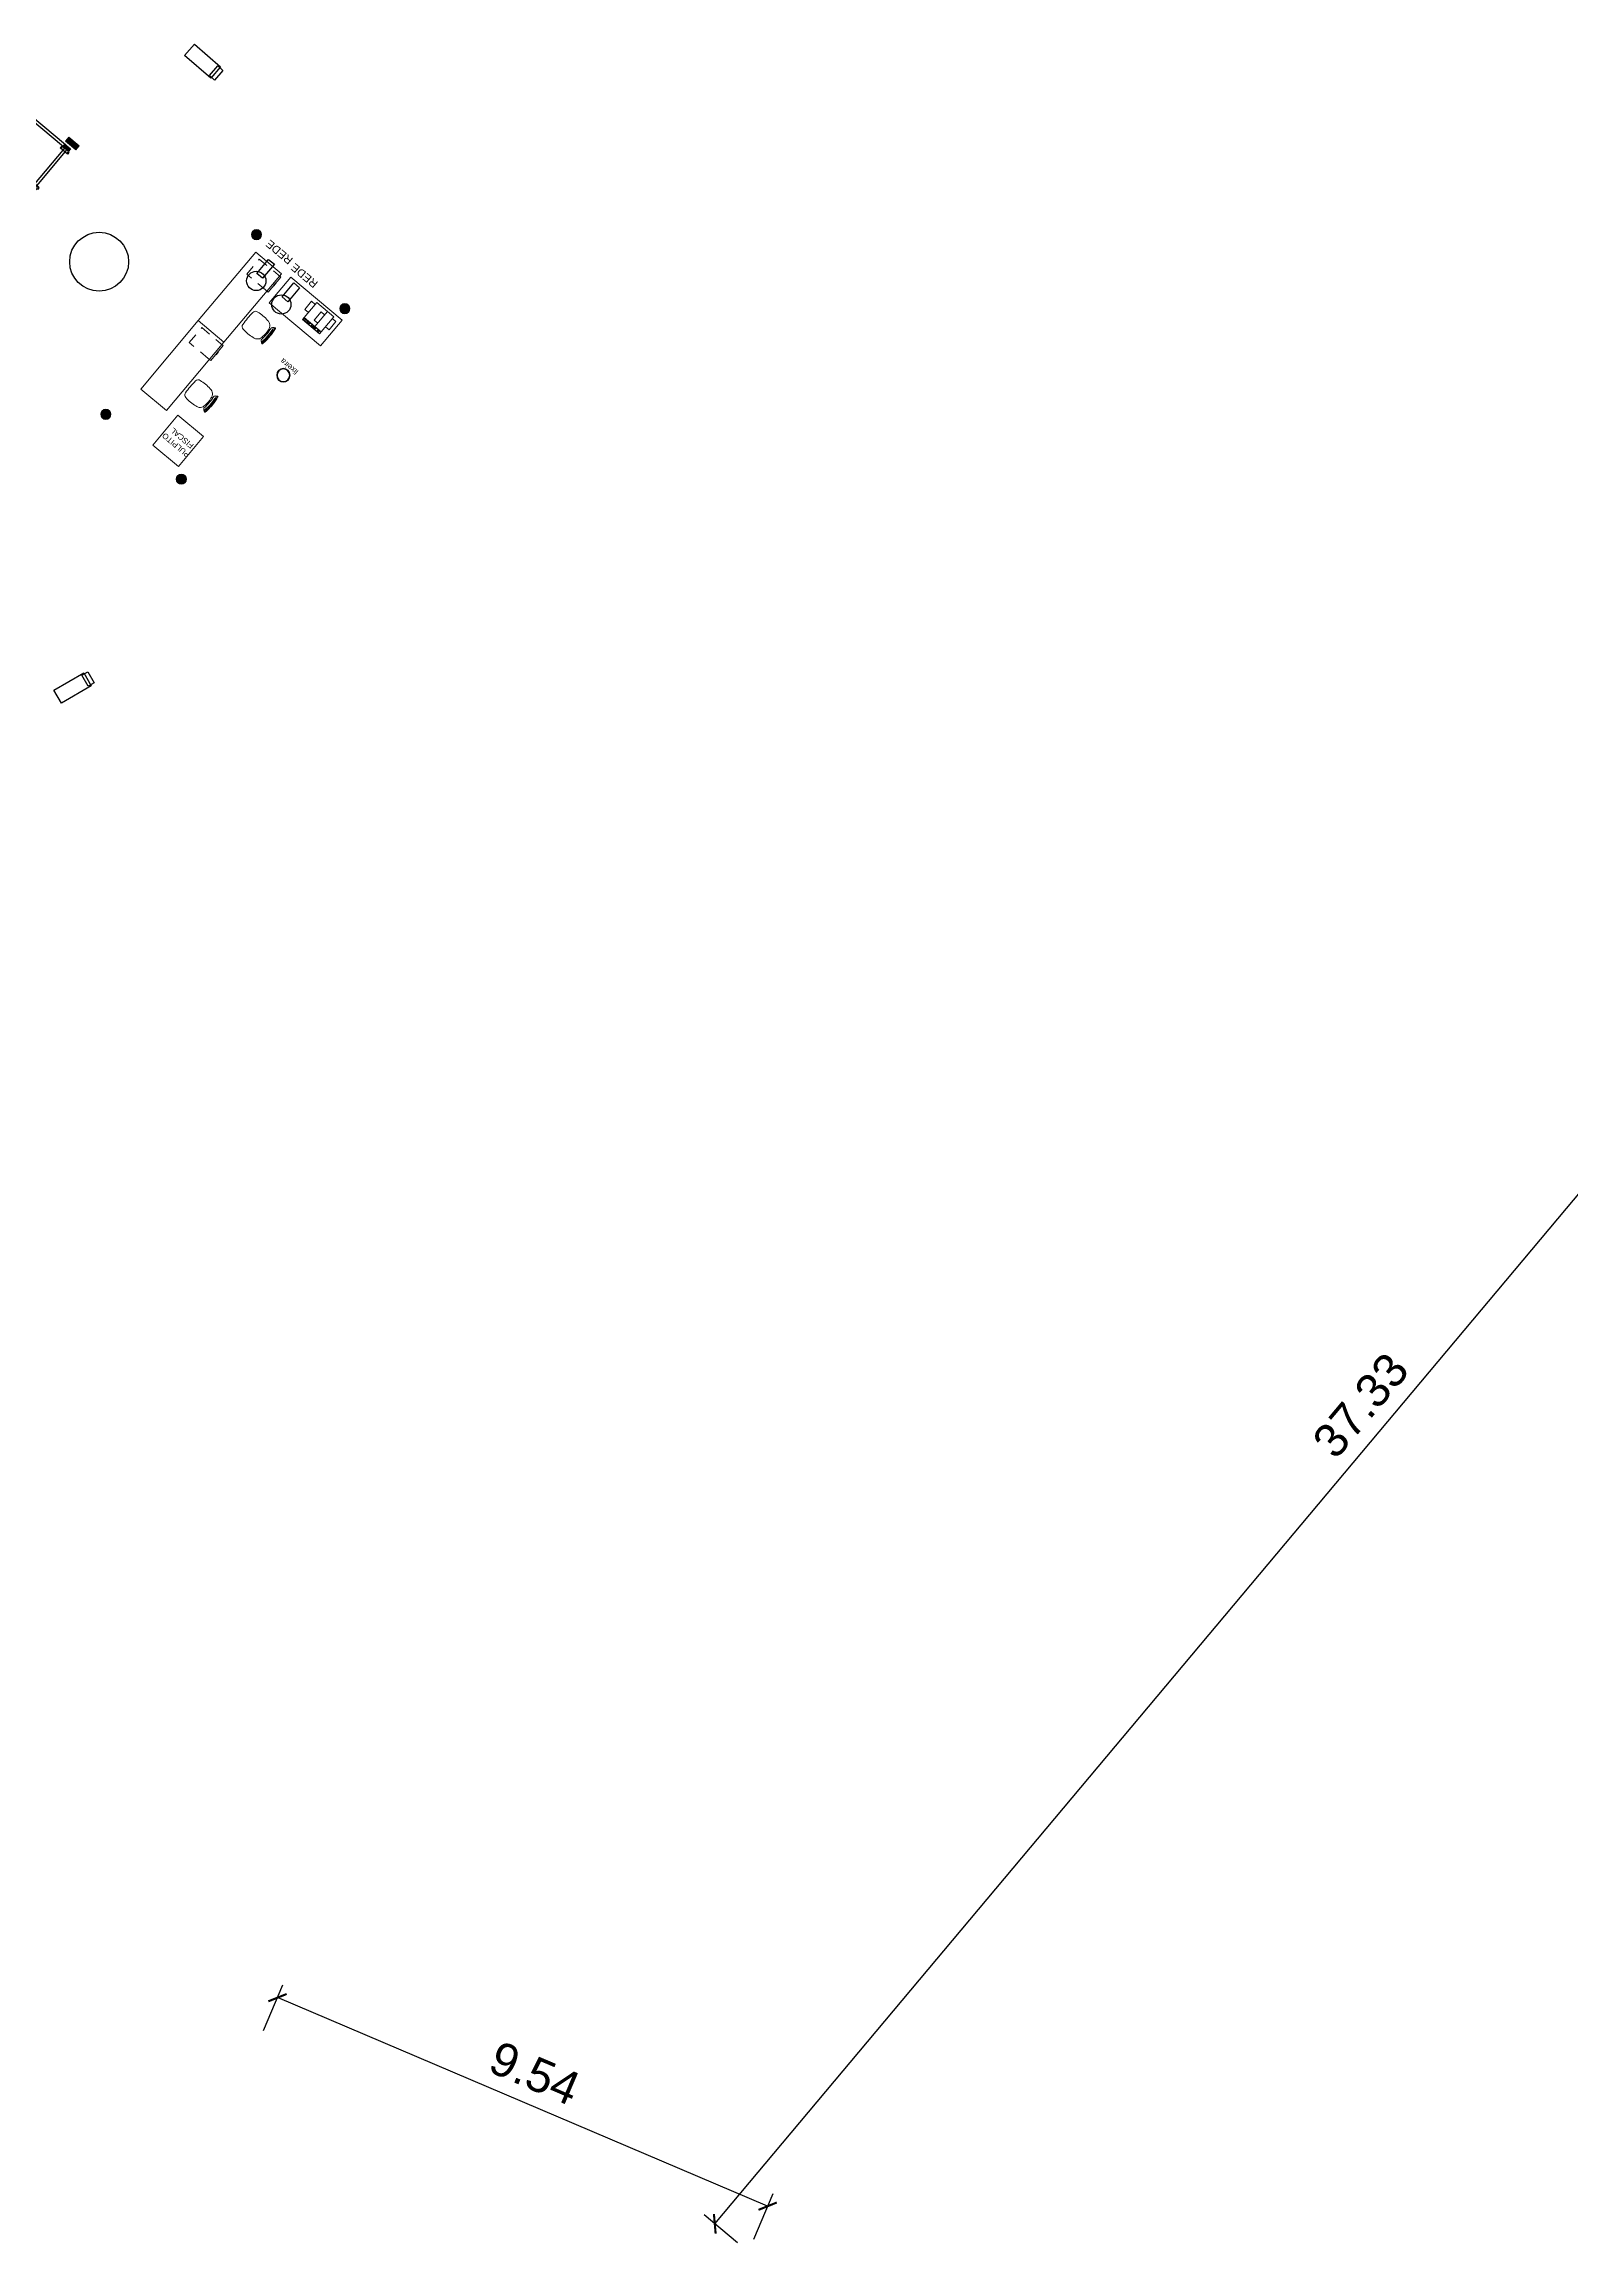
# Model space of a CAD drawing. Header units: metres. Extents: x 822482 to 822767, y 9662202 to 9662512.
# Drawn here: x 822685.71 to 822713.03, y 9662336.82 to 9662376.36 of the extents above; entities that cross this region are included whole.
import ezdxf

# ---------------------------------------------------------------- set-up
doc = ezdxf.new("R2010")
doc.units = ezdxf.units.M
doc.linetypes.add('ACAD_ISO03W100', pattern=[33, 18, -15])
for name, color, linetype, lineweight in [('#ARQ_MOB', 250, 'Continuous', 0), ('ARQ_NE_MOBILIÁRIOS', 251, 'Continuous', 0), ('ARQ_NE_PORTAPALLETS', 251, 'Continuous', 0)]:
    doc.layers.add(name, color=color, linetype=linetype, lineweight=lineweight)
doc.layers.add('20006_ARQ_1000_3PV$0$ARQ-SAN', color=9, linetype='Continuous')
doc.layers.add('wbc_gond_planta', color=7, linetype='Continuous')
doc.layers.add('ARQ_NE_COTAS', color=7, linetype='Continuous', true_color=0x000000)
doc.styles.add('Arial', font='arial.ttf', dxfattribs={"height": 0.6})
doc.styles.get("Standard").update_dxf_attribs({"font": 'arial.ttf'})
doc.dimstyles.new('1-300', dxfattribs={"dimtxt": 0.6, "dimasz": 0.25, "dimexe": 0.25, "dimexo": 0.25, "dimgap": 0.25, "dimtad": 1, "dimzin": 4, "dimdsep": 46, "dimtxsty": 'Arial', "dimblk": 'ARCHTICK', "dimcen": 0.25, "dimclrd": 256, "dimclre": 256, "dimclrt": 256, "dimadec": 0, "dimazin": 0, "dimtfac": 0.0666666666666667, "dimtix": 1, "dimtofl": 0, "dimtmove": 0, "dimatfit": 3, "dimldrblk": 'ARCHTICK', "dimfxl": 0.25, "dimtvp": 1, "dimtolj": 1, "dimtzin": 0, "dimarcsym": 0})

# ---------------------------------------------------------------- blocks, each defined once
blk = doc.blocks.new('_ARCHTICK')
at = {"color": 0, "linetype": 'ByBlock', "const_width": 0.15}
blk.add_lwpolyline([(-0.5, -0.5), (0.5, 0.5)], dxfattribs=at)
blk = doc.blocks.new('*D7')
at = {"layer": 'ARQ_NE_COTAS', "lineweight": -2, "transparency": 16777216}
for p, q in [((822689.6388088288, 9662340.781994976), (822689.9867956364, 9662341.59966868)), ((822698.6642365037, 9662337.635011991), (822689.8888971866, 9662341.369634131)), ((822698.4141481458, 9662337.047372837), (822698.7621349534, 9662337.86504654))]:
    blk.add_line(p, q, dxfattribs=at)
at = {"layer": 'Defpoints', "color": 0, "transparency": 16777216}
for p in [(822689.8888971866, 9662341.369634131), (822689.5409103786, 9662340.551960427), (822698.3162496956, 9662336.817338288)]:
    blk.add_point(p, dxfattribs=at)
at = {"layer": 'ARQ_NE_COTAS', "lineweight": -2, "transparency": 16777216, "xscale": 0.25, "yscale": 0.25, "zscale": 0.25}
for p, rotation in [((822689.8888971866, 9662341.369634131), 156.9462932950077), ((822698.6642365037, 9662337.635011991), 336.9462932950076)]:
    blk.add_blockref('_ARCHTICK', p, dxfattribs=dict(at, rotation=rotation))
at = {"layer": 'ARQ_NE_COTAS', "transparency": 16777216, "insert": (822694.4944276246, 9662340.014236232), "char_height": 0.6, "attachment_point": 5, "rotation": 336.94629329500765, "style": 'Arial'}
blk.add_mtext('\\A1;9.54', dxfattribs=at)
blk = doc.blocks.new('*D8')
at = {"layer": 'ARQ_NE_COTAS', "lineweight": -2, "transparency": 16777216}
for p, q in [((822697.717564241, 9662337.319276664), (822721.6988291917, 9662365.92285674)), ((822722.1059376309, 9662365.581536692), (822721.5072521763, 9662366.083475068)), ((822698.1246726802, 9662336.977956615), (822697.5259872256, 9662337.479894992))]:
    blk.add_line(p, q, dxfattribs=at)
at = {"layer": 'Defpoints', "color": 0, "transparency": 16777216}
for p in [(822721.6988291917, 9662365.92285674), (822722.2975146472, 9662365.420918366), (822698.3162496965, 9662336.817338288)]:
    blk.add_point(p, dxfattribs=at)
at = {"layer": 'ARQ_NE_COTAS', "lineweight": -2, "transparency": 16777216, "xscale": 0.25, "yscale": 0.25, "zscale": 0.25}
for p, rotation in [((822721.6988291917, 9662365.92285674), 50.02350394452293), ((822697.717564241, 9662337.319276664), 230.0235039445229)]:
    blk.add_blockref('_ARCHTICK', p, dxfattribs=dict(at, rotation=rotation))
at = {"layer": 'ARQ_NE_COTAS', "transparency": 16777216, "insert": (822709.2817091653, 9662351.978634214), "char_height": 0.6, "attachment_point": 5, "rotation": 50.02350394452293, "style": 'Arial'}
blk.add_mtext('\\A1;37.33', dxfattribs=at)
blk = doc.blocks.new('*U398')
at = {"true_color": 0xffffbd}
h = blk.add_hatch(color=51, dxfattribs=at)
h.dxf.hatch_style = 1
h.paths.add_polyline_path([(-0.09099999999994549, 0, 1), (0.09099999999994549, 0, 1)])
h.paths.add_polyline_path([(0.0609999999999454, 0, -1), (-0.0609999999999454, 0, -1)], flags=16)
h = blk.add_hatch(color=51)
h.dxf.hatch_style = 1
h.paths.add_polyline_path([(-0.0609999999999454, 0, 1), (0.0609999999999454, 0, 1)])
at = {"color": 252}
for centre, radius in [((0, 0), 0.09099999999994549), ((-0.05000000580261243, 0.0499999941974103), 0.006390558719999999), ((0.04999999419741741, 0.05000000580249164), 0.006390558719999999), ((-0.04999999419752754, -0.0500000058025023), 0.006390558719999999), ((0.0500000058025023, -0.04999999419742096), 0.006390558719999999)]:
    blk.add_circle(centre, radius, dxfattribs=at)
at = {"color": 0}
blk.add_circle((0, 0), 0.0609999999999454, dxfattribs=at)
blk = doc.blocks.new('A$C05492AE6')
for p, q in [((0.6379926452253439, -0.1341264312510173), (0.467622274854973, -0.1341264312510173)), ((0.467622274854973, -0.1341264312510173), (0.467622274854973, -0.5193116164362035)), ((0.467622274854973, -0.5193116164362035), (0.6379926452253439, -0.5193116164362035)), ((0.6379926452253439, -0.04523754236212874), (0.6379926452253439, -0.8452375423621294)), ((1.437992645225345, -0.04523754236212874), (0.6379926452253439, -0.04523754236212874)), ((0.6379926452253439, -0.7563486534732409), (1.437992645225345, -0.7563486534732409)), ((0.6972519044846042, -0.7822745793991661), (0.6972519044846042, -0.8267190238436104)), ((0.7861407933734927, -0.7822745793991661), (0.6972519044846042, -0.7822745793991661)), ((0.7861407933734927, -0.8267190238436104), (0.7861407933734927, -0.7822745793991661)), ((0.8602148674475671, -0.7748671719917599), (0.8602148674475671, -0.7970893942139785)), ((0.8898444970771955, -0.7748671719917599), (0.8602148674475671, -0.7748671719917599)), ((0.8898444970771955, -0.7970893942139785), (0.8898444970771955, -0.7748671719917599)), ((0.9194741267068256, -0.7748671719917599), (0.9194741267068256, -0.7970893942139785)), ((0.9491037563364557, -0.7748671719917599), (0.9194741267068256, -0.7748671719917599)), ((0.9342889415216398, -0.04523754236212874), (0.9342889415216398, -0.7563486534732409)), ((0.9342889415216398, -0.2082005053250899), (1.104659311892011, -0.2082005053250899)), ((1.104659311892011, -0.5933856905102797), (0.9342889415216398, -0.5933856905102797)), ((0.9491037563364557, -0.7970893942139785), (0.9491037563364557, -0.7748671719917599)), ((0.9787333859660841, -0.7748671719917599), (0.9787333859660841, -0.7970893942139785)), ((1.008363015595714, -0.7748671719917599), (0.9787333859660841, -0.7748671719917599)), ((1.008363015595714, -0.7970893942139785), (1.008363015595714, -0.7748671719917599)), ((1.037992645225344, -0.7748671719917599), (1.037992645225344, -0.7970893942139785)), ((1.067622274854973, -0.7748671719917599), (1.037992645225344, -0.7748671719917599)), ((1.067622274854973, -0.7970893942139785), (1.067622274854973, -0.7748671719917599)), ((1.104659311892011, -0.2082005053250899), (1.104659311892011, -0.5933856905102797)), ((1.141696348929047, -0.7822745793991661), (1.141696348929047, -0.8267190238436104)), ((1.408363015595715, -0.7822745793991661), (1.141696348929047, -0.7822745793991661)), ((1.408363015595715, -0.8267190238436104), (1.408363015595715, -0.7822745793991661)), ((1.437992645225345, -0.8452375423621294), (1.437992645225345, -0.04523754236212874)), ((1.437992645225345, -0.1341264312510173), (1.608363015595714, -0.1341264312510173)), ((1.608363015595714, -0.5193116164362035), (1.437992645225345, -0.5193116164362035)), ((1.608363015595714, -0.1341264312510173), (1.608363015595714, -0.5193116164362035)), ((0.6379926452253439, -0.8452375423621294), (1.437992645225345, -0.8452375423621294)), ((0.6972519044846042, -0.8267190238436104), (0.7861407933734927, -0.8267190238436104)), ((0.8602148674475671, -0.7970893942139785), (0.8898444970771955, -0.7970893942139785)), ((0.8602148674475671, -0.8044968016213883), (0.8602148674475671, -0.8267190238436104)), ((0.8898444970771955, -0.8044968016213883), (0.8602148674475671, -0.8044968016213883)), ((0.8602148674475671, -0.8267190238436104), (0.8898444970771955, -0.8267190238436104)), ((0.8898444970771955, -0.8267190238436104), (0.8898444970771955, -0.8044968016213883)), ((0.9194741267068256, -0.7970893942139785), (0.9491037563364557, -0.7970893942139785)), ((0.9491037563364557, -0.8044968016213883), (0.9194741267068256, -0.8044968016213883)), ((0.9194741267068256, -0.8044968016213883), (0.9194741267068256, -0.8267190238436104)), ((0.9194741267068256, -0.8267190238436104), (0.9491037563364557, -0.8267190238436104)), ((0.9491037563364557, -0.8267190238436104), (0.9491037563364557, -0.8044968016213883)), ((0.9787333859660841, -0.7970893942139785), (1.008363015595714, -0.7970893942139785)), ((1.008363015595714, -0.8044968016213883), (0.9787333859660841, -0.8044968016213883)), ((0.9787333859660841, -0.8044968016213883), (0.9787333859660841, -0.8267190238436104)), ((0.9787333859660841, -0.8267190238436104), (1.008363015595714, -0.8267190238436104)), ((1.008363015595714, -0.8267190238436104), (1.008363015595714, -0.8044968016213883)), ((1.037992645225344, -0.7970893942139785), (1.067622274854973, -0.7970893942139785)), ((1.067622274854973, -0.8044968016213883), (1.037992645225344, -0.8044968016213883)), ((1.037992645225344, -0.8044968016213883), (1.037992645225344, -0.8267190238436104)), ((1.037992645225344, -0.8267190238436104), (1.067622274854973, -0.8267190238436104)), ((1.067622274854973, -0.8267190238436104), (1.067622274854973, -0.8044968016213883)), ((1.141696348929047, -0.8267190238436104), (1.408363015595715, -0.8267190238436104))]:
    blk.add_line(p, q)
blk = doc.blocks.new('gaveteiro volante')
at = {"layer": '#ARQ_MOB', "color": 253, "transparency": 33554687}
for p, q in [((60398, -4801), (60398, -4795)), ((60398, -4795), (60433, -4795)), ((60433, -4795), (60433, -4801))]:
    blk.add_line(p, q, dxfattribs=at)
blk.add_lwpolyline([(60418.85000000001, -4795), (60412.15, -4795), (60412.15, -4794.3), (60418.85000000001, -4794.3)], close=True, dxfattribs=at)
at = {"color": 8, "linetype": 'ACAD_ISO03W100'}
blk.add_lwpolyline([(60398, -4801), (60398, -4845), (60433, -4845), (60433, -4801)], dxfattribs=at)
blk = doc.blocks.new('*U342')
at = {"color": 253}
for p, q in [((0.5764744419037697, -1.09358947345002), (0.5764712349858883, -1.073021689663715)), ((0.623663891751562, -1.09362515290864), (0.6236606781234286, -1.073014331910923))]:
    blk.add_line(p, q, dxfattribs=at)
at = {"color": 0}
blk.add_lwpolyline([(1.599999999627471, -0.6000000130385124), (0, -0.5999999999999999), (0, 0), (1.599999999627471, -1.303851249190302e-08)], close=True, dxfattribs=at)
blk.add_lwpolyline([(0.5200649375543662, -1.066488820258069, -0.4142135623730951), (0.4000462286772972, -0.9465075320523335, -0.0896111827576577), (0.4000103672009345, -0.716507534848102, -0.4142135623730951), (0.4600010113036888, -0.6564981804096812, -0.0462596088876747), (0.7400010079003323, -0.6564545229599441, -0.4142135623730951), (0.8000103623386394, -0.716445167062812, -0.0896111827576576), (0.8000462238152295, -0.9464451642670435, -0.4142135623730951), (0.6800649356094937, -1.066463873143999, -0.0885656933661097)], format="xyb", close=True, dxfattribs=at)
blk.add_lwpolyline([(0.6103198561976342, -1.147795029862987, 0.0532778002200563), (0.7760046849640503, -1.132844028894948, -1.041839177709779), (0.7788491608311006, -1.147571858234056, -0.0532497309402663), (0.6100799543618223, -1.162793111310617, -0.0476464754443579), (0.4213060097623611, -1.147627606170868, -1.041839177709779), (0.4241458927807571, -1.132898890529628, 0.047578395912835), (0.609835375552052, -1.147795105403002)], format="xyb", dxfattribs=at)
at = {"color": 253}
for points in [[(0.7787218485599396, -1.132709305245253, 0.2717338992802973), (0.7703174072156571, -1.114124591642945, -0.0533371940502941), (0.6108013338551928, -1.128535088394056, -0.0476950756939342), (0.4298273328034838, -1.114177680673248, 0.2717338992802956), (0.4214286873049105, -1.132765014203852)], [(0.7703174072156571, -1.114124591642945, 0.1896094860855204), (0.7433064921414143, -1.086876493176515, 0.221082449425433), (0.7352015181028264, -1.084553872186103, -0.0447624740529923), (0.611603350221344, -1.093572192323546), (0.6085349727997027, -1.093572670743225, -0.0385544797295055), (0.4649339989081227, -1.084596012153252, 0.2210824494254382), (0.4568297495469551, -1.086921160476987, 0.1896094860855236), (0.4298273328034838, -1.114177680673248)]]:
    blk.add_lwpolyline(points, format="xyb", dxfattribs=at)
blk = doc.blocks.new('lixeira esxritorio')
at = {"layer": '20006_ARQ_1000_3PV$0$ARQ-SAN'}
for radius in [12, 11.29425831072785]:
    blk.add_circle((59684, -4692), radius, dxfattribs=at)
blk = doc.blocks.new('100100T11R230100')
at = {"layer": 'wbc_gond_planta'}
for points in [[(3, -1), (3, 0), (0, 0), (0, -6), (11, -6), (11, 0), (8, 0), (8, -1)], [(244, -1), (244, 0), (241, 0), (241, -6), (252, -6), (252, 0), (249, 0), (249, -1)], [(8, -99), (8, -100), (11, -100), (11, -94), (0, -94), (0, -100), (3, -100), (3, -99)], [(249, -99), (249, -100), (252, -100), (252, -94), (241, -94), (241, -100), (244, -100), (244, -99)]]:
    blk.add_hatch(color=8, dxfattribs=at).paths.add_polyline_path(points)
at = {"layer": 'wbc_gond_planta', "color": 8, "linetype": 'Continuous'}
for p, q in [((-0.9759548485362757, 0), (11.97604515146395, 0)), ((-0.9759548485362757, -6.0145163657171), (-0.9759548485362757, 0)), ((11.97604515146395, 0), (11.97604515146395, -6.014526026236581)), ((240.0240451514637, 0), (252.9760451514639, 0)), ((240.0240451514637, -6.0145163657171), (240.0240451514637, 0)), ((252.9760451514639, 0), (252.9760451514639, -6.014526026236581)), ((-3.09997742426367, -7.185541744968759), (-0.9759548485362757, -6.0145163657171)), ((-3.09997742426367, -10.69999999999982), (-3.09997742426367, -7.185541744968759)), ((14.10002257573615, -10.69999999999982), (-3.09997742426367, -10.69999999999982)), ((11.97604515146395, -6.014526026237036), (14.10002257573615, -7.185542341804648)), ((14.10002257573615, -7.185542341804648), (14.10002257573615, -10.69999999999982)), ((237.9000225757363, -7.185541744968759), (240.0240451514637, -6.0145163657171)), ((237.9000225757363, -10.69999999999982), (237.9000225757363, -7.185541744968759)), ((255.1000225757361, -10.69999999999982), (237.9000225757363, -10.69999999999982)), ((252.9760451514639, -6.014526026237036), (255.1000225757361, -7.185542341804648)), ((255.1000225757361, -7.185542341804648), (255.1000225757361, -10.69999999999982)), ((14.10002257573615, -89.30000000000018), (-3.09997742426367, -89.30000000000018)), ((-3.09997742426367, -89.30000000000018), (-3.09997742426367, -92.81445825503124)), ((-3.09997742426367, -92.81445825503124), (-0.9759548485362757, -93.9854836342829)), ((-0.9759548485362757, -93.9854836342829), (-0.9759548485362757, -100)), ((-0.9759548485362757, -100), (11.97604515146395, -100)), ((11.97604515146395, -93.98547397376296), (14.10002257573615, -92.81445765819535)), ((11.97604515146395, -100), (11.97604515146395, -93.98547397376342)), ((14.10002257573615, -92.81445765819535), (14.10002257573615, -89.30000000000018)), ((255.1000225757361, -89.30000000000018), (237.9000225757363, -89.30000000000018)), ((237.9000225757363, -89.30000000000018), (237.9000225757363, -92.81445825503124)), ((237.9000225757363, -92.81445825503124), (240.0240451514637, -93.9854836342829)), ((240.0240451514637, -93.9854836342829), (240.0240451514637, -100)), ((240.0240451514637, -100), (252.9760451514639, -100)), ((252.9760451514639, -93.98547397376296), (255.1000225757361, -92.81445765819535)), ((252.9760451514639, -100), (252.9760451514639, -93.98547397376342)), ((255.1000225757361, -92.81445765819535), (255.1000225757361, -89.30000000000018))]:
    blk.add_line(p, q, dxfattribs=at)
at = {"layer": 'wbc_gond_planta', "color": 8}
for p, q in [((3, 0), (0, 0)), ((0, 0), (0, -6)), ((3, -1), (3, 0)), ((8, 0), (8, -1)), ((8, 0), (11, 0)), ((11, 0), (241, 0)), ((11, 0), (11, -6)), ((244, 0), (241, 0)), ((241, 0), (241, -6)), ((244, -1), (244, 0)), ((249, 0), (249, -1)), ((249, 0), (252, 0)), ((252, 0), (252, -6)), ((11, -6), (0, -6)), ((8, -1), (3, -1)), ((3, -94), (3, -6)), ((8, -94), (8, -6)), ((11, -5), (241, -5)), ((252, -6), (241, -6)), ((249, -1), (244, -1)), ((244, -94), (244, -6)), ((249, -94), (249, -6)), ((0, -100), (0, -94)), ((11, -94), (0, -94)), ((3, -100), (0, -100)), ((8, -99), (3, -99)), ((3, -99), (3, -100)), ((8, -100), (8, -99)), ((8, -100), (11, -100)), ((11, -100), (11, -94)), ((11, -95), (241, -95)), ((11, -100), (241, -100)), ((241, -100), (241, -94)), ((252, -94), (241, -94)), ((244, -100), (241, -100)), ((249, -99), (244, -99)), ((244, -99), (244, -100)), ((249, -100), (249, -99)), ((249, -100), (252, -100)), ((252, -100), (252, -94))]:
    blk.add_line(p, q, dxfattribs=at)
for points in [[(3, -1), (3, 0), (0, 0), (0, -6), (11, -6), (11, 0), (8, 0), (8, -1)], [(244, -1), (244, 0), (241, 0), (241, -6), (252, -6), (252, 0), (249, 0), (249, -1)], [(8, -99), (8, -100), (11, -100), (11, -94), (0, -94), (0, -100), (3, -100), (3, -99)], [(249, -99), (249, -100), (252, -100), (252, -94), (241, -94), (241, -100), (244, -100), (244, -99)]]:
    blk.add_lwpolyline(points, close=True, dxfattribs=at)
for centre in [(-1.399977424263852, -9), (12.40002257573633, -9), (239.6000225757361, -9), (253.4000225757363, -9), (-1.399977424263852, -91), (12.40002257573633, -91), (239.6000225757361, -91), (253.4000225757363, -91)]:
    blk.add_circle(centre, 0.7000000000000001, dxfattribs=at)
blk = doc.blocks.new('protetor')
blk.add_hatch(color=8).paths.add_polyline_path([(-3.5, -5), (-3.5, -14), (20.5, -14), (20.5, -5)])
at = {"color": 8}
blk.add_lwpolyline([(-3.5, -5), (-3.5, -14), (20.5, -14), (20.5, -5)], close=True, dxfattribs=at)
blk = doc.blocks.new('*U343')
at = {"color": 0}
blk.add_lwpolyline([(1.200000000000023, -0.6000000000041839), (2.264854970235319e-14, -0.600000000004233), (0, 0), (1.2, 4.923064533989499e-14)], close=True, dxfattribs=at)
blk = doc.blocks.new('A$C8f1b9c42')
at = {"layer": 'ARQ_NE_MOBILIÁRIOS', "transparency": 33554687}
blk.add_lwpolyline([(290.0894054519013, -213.9149886742234), (290.6864007990807, -213.9149886742234), (290.6864007981494, -214.6149886716157), (290.0894054519013, -214.6150287892669), (290.0894054500386, -213.9150287946686)], dxfattribs=at)
at = {"layer": 'ARQ_NE_MOBILIÁRIOS', "transparency": 33554687, "xscale": -0.9999999999999999, "rotation": 180.0000085247651}
for p in [(289.9035337474197, -213.7752868048847), (291.6860791388899, -213.7964447718114), (289.6240167273208, -217.9963409584016), (291.6860791388899, -217.9963409537449)]:
    blk.add_blockref('*U398', p, dxfattribs=at)
at = {"layer": 'ARQ_NE_MOBILIÁRIOS', "transparency": 33554687, "rotation": 270}
for p in [(291.4961003446952, -214.5469013806432), (291.4961003456265, -216.1469013784081)]:
    blk.add_blockref('*U342', p, dxfattribs=at)
at = {"layer": 'ARQ_NE_MOBILIÁRIOS', "transparency": 33554687}
for name, p, xscale, yscale, zscale, rotation in [('gaveteiro volante', (242.917205074802, 388.2385634146631), -0.009999999999944362, 0.009999999999944359, 0.009999999999944359, 90), ('lixeira esxritorio', (336.6198785044253, -813.2156621664762), -0.009999999999944362, 0.009999999999944357, 0.009999999999944359, 270), ('A$C05492AE6', (289.365329223685, -217.7819892391562), -0.4962389028739775, 0.4962389028739769, 0.4962389028739768, 180.0000000035787), ('gaveteiro volante', (242.9172050738707, 386.6385634187609), -0.009999999999944362, 0.009999999999944359, 0.009999999999944359, 90)]:
    blk.add_blockref(name, p, dxfattribs=dict(at, xscale=xscale, yscale=yscale, zscale=zscale, rotation=rotation))
blk.add_blockref('*U343', (289.5275068841875, -217.2067336672917), dxfattribs=at)
at = {"layer": 'ARQ_NE_PORTAPALLETS', "transparency": 33554687, "xscale": -0.01000000003719727, "yscale": 0.01000000003719727, "zscale": 0.01000000003719728, "rotation": 359.9999999999999}
for name, p in [('100100T11R230100', (297.756981369108, -216.0334708206356)), ('protetor', (295.3469813596457, -217.0334715712816))]:
    blk.add_blockref(name, p, dxfattribs=at)
at = {"layer": 'ARQ_NE_MOBILIÁRIOS', "transparency": 33554687, "char_height": 0.1000007616563683, "attachment_point": 5, "rotation": 3.578880988660645e-09, "style": 'Arial'}
for s, insert, width in [('PULPITO FISCAL', (290.3670838428661, -214.2649886710569), 0.8527577407796735), ('lixeira', (289.7210021046922, -216.5619784966111), 3.459999999980747)]:
    blk.add_mtext(s, dxfattribs=dict(at, insert=insert, width=width))

msp = doc.modelspace()

# ---------------------------------------------------------------- linework, layer by layer
at = {"layer": 'ARQ_NE_COTAS', "color": 1}
for points in [[(822688.4029306539, 9662376.355520075), (822688.8706797446, 9662375.947564851), (822688.6938707381, 9662375.744841008), (822688.2261216481, 9662376.15279623)], [(822688.8201621856, 9662375.965436278), (822688.9109458367, 9662375.886257792), (822688.7600298291, 9662375.713222075), (822688.6692461836, 9662375.792400565)], [(822685.8834936599, 9662364.785354994), (822686.4193633391, 9662365.09850091), (822686.5550817089, 9662364.866253395), (822686.0192120303, 9662364.553107483)], [(822686.3863083227, 9662365.05632535), (822686.4903132394, 9662365.117102655), (822686.6061561774, 9662364.9188669), (822686.502151256, 9662364.858089596)]]:
    msp.add_lwpolyline(points, close=True, dxfattribs=at)
at = {"layer": 'ARQ_NE_COTAS', "color": 4}
for points in [[(822689.6228112103, 9662372.162887543), (822689.5203260321, 9662372.248855356), (822689.7305078033, 9662372.49942025), (822689.8329929808, 9662372.413452437)], [(822690.0722501529, 9662371.74148598), (822689.9697649747, 9662371.827453792), (822690.1799467459, 9662372.078018686), (822690.2824319234, 9662371.992050873)]]:
    msp.add_lwpolyline(points, close=True, dxfattribs=at)
at = {"layer": 'ARQ_NE_COTAS', "color": 40, "true_color": 0xf8d731}
msp.add_circle((822686.6958062579, 9662372.457941575), 0.5276600542047074, dxfattribs=at)
at = {"layer": 'ARQ_NE_COTAS', "color": 4}
for centre in [(822689.5085601516, 9662372.114994284), (822689.9579990942, 9662371.69359272)]:
    msp.add_circle(centre, 0.1722386728412232, dxfattribs=at)

# ---------------------------------------------------------------- block references
at = {"ltscale": 10, "rotation": 140.0090103764572}
msp.add_blockref('A$C8f1b9c42', (822772.889044792, 9662018.469655523), dxfattribs=at)

# ---------------------------------------------------------------- texts
at = {"layer": 'ARQ_NE_COTAS', "color": 0, "char_height": 0.1421248536073241, "attachment_point": 1, "rotation": 140.0090103764572}
for insert in [(822690.0854280633, 9662372.3995349), (822690.5348670059, 9662371.978133336)]:
    msp.add_mtext_dynamic_manual_height_columns('REDE', width=0.05954620534049473, gutter_width=0.7106242680366205, heights=[0], dxfattribs=dict(at, insert=insert))

# ---------------------------------------------------------------- dimensions: what is measured, and where the dimension line sits
at = {"layer": 'ARQ_NE_COTAS'}
for p2, distance, picture, middle in [((822722.2975146468, 9662365.420918366), 0.7812594998395085, '*D8', (822709.2817091653, 9662351.978634214)), ((822689.5409103787, 9662340.551960427), -0.8886422813164897, '*D7', (822694.4944276246, 9662340.014236232))]:
    dim = msp.add_aligned_dim(p1=(822698.316249696, 9662336.817338288), p2=p2, distance=distance, dimstyle='1-300', dxfattribs=at)
    dim.commit()
    dim.dimension.update_dxf_attribs({"geometry": picture, "text_midpoint": middle})

doc.saveas('drawing.dxf')
